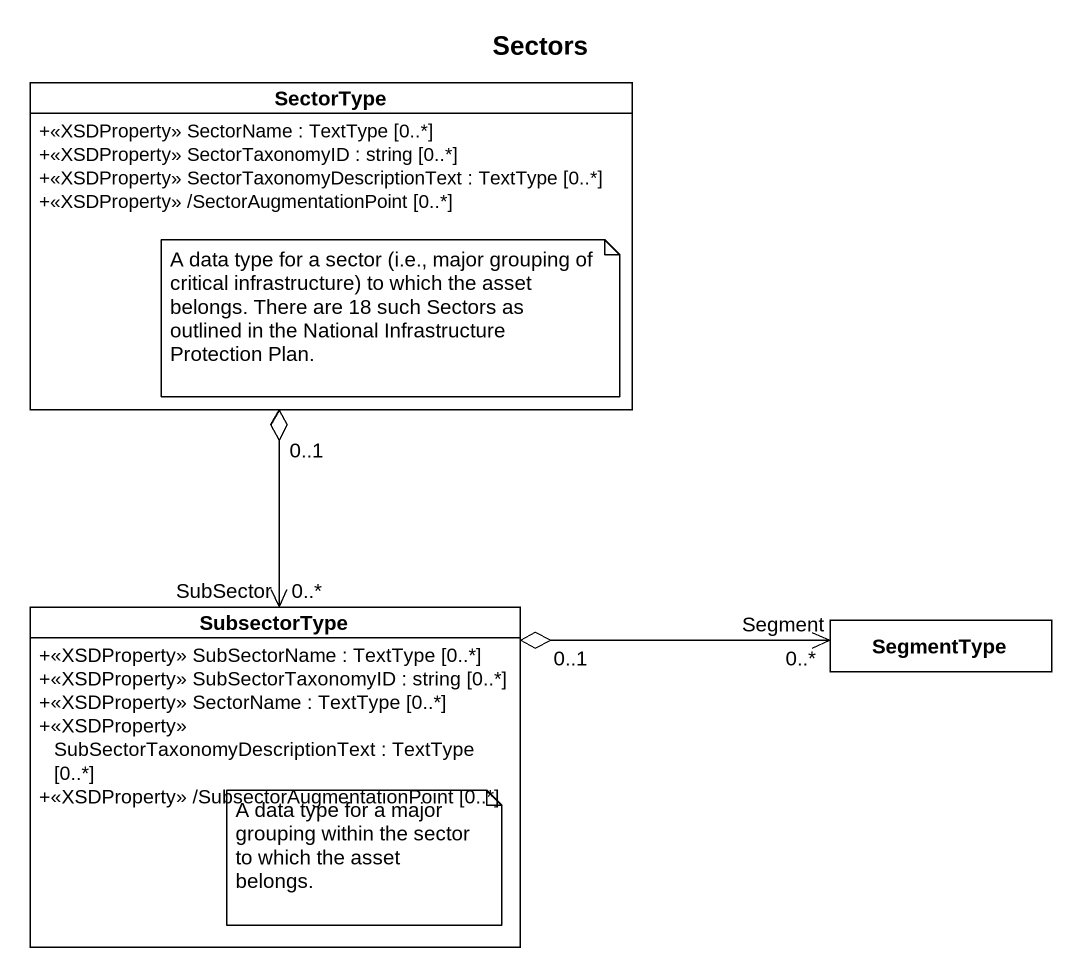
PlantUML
@startuml
title Sectors
hide circle
hide empty members
skinparam classAttributeIconSize 0
class SectorType {
  +<<XSDProperty>> SectorName : TextType [0..*]
  +<<XSDProperty>> SectorTaxonomyID : string [0..*]
  +<<XSDProperty>> SectorTaxonomyDescriptionText : TextType [0..*]
  +<<XSDProperty>> /SectorAugmentationPoint [0..*]
}
class SubsectorType {
  +<<XSDProperty>> SubSectorName : TextType [0..*]
  +<<XSDProperty>> SubSectorTaxonomyID : string [0..*]
  +<<XSDProperty>> SectorName : TextType [0..*]
  +<<XSDProperty>> SubSectorTaxonomyDescriptionText : TextType [0..*]
  +<<XSDProperty>> /SubsectorAugmentationPoint [0..*]
}
class SegmentType
SectorType "0..1" o--> "SubSector\n0..*" SubsectorType
SubsectorType "0..1" o-right-> "Segment\n0..*" SegmentType
note bottom of SectorType : A data type for a sector (i.e., major grouping of critical infrastructure) to which the asset belongs. There are 18 such Sectors as outlined in the National Infrastructure Protection Plan.
note bottom of SubsectorType : A data type for a major grouping within the sector to which the asset belongs.
@enduml
